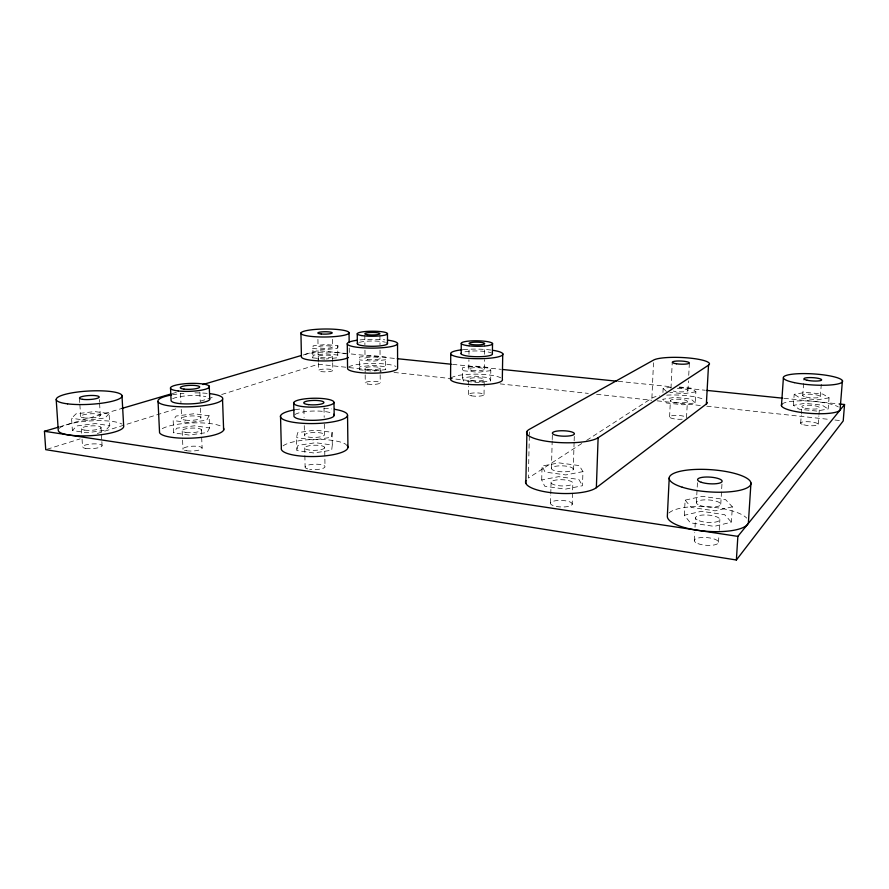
<?xml version="1.0" encoding="UTF-8"?>
<svg xmlns="http://www.w3.org/2000/svg" width="889" height="889" viewBox="0 0 889 889"><rect width="100%" height="100%" fill="white"/><g stroke="black" fill="none" stroke-linecap="round" stroke-linejoin="round"><path stroke-width="0.67" stroke-dasharray="4.45 3.33" d="M462.458 377.836L462.558 367.702L475.304 366.124L489.328 367.557L490.806 370.624L490.661 380.859L477.815 382.57L463.602 381.025L462.458 377.836L475.193 376.203L489.183 377.681L490.661 380.859M468.559 394.605L468.647 386.304M468.659 384.926L468.714 379.392M468.825 369.191L468.925 359.745M468.981 354.344L469.081 344.888M484.038 394.505L484.238 379.292M484.383 369.113L484.505 359.667M484.583 354.267L484.705 344.832M529.311 436.043L528.388 478.049L581.984 443.367M529.344 434.688L529.411 431.976M541.712 479.938L542.057 466.025L559.07 462.88L579.295 465.592L582.951 471.615L582.495 485.716L565.326 489.161L544.713 486.205L541.712 479.938L558.692 476.66L578.85 479.471L582.495 485.716M550.547 502.963L550.747 495.151M550.78 493.851L551.091 482.127M551.469 468.136L552.18 440.988M552.213 439.633L552.358 434.21M572.205 504.374A10.901 3.278 2 0 0 556.903 500.563A10.901 3.278 2 0 0 554.992 506.152A10.901 3.278 2 0 0 572.205 504.374L572.838 483.483A10.946 3.111 1.9 0 0 557.47 479.849A10.946 3.111 1.9 0 0 555.558 485.161A10.946 3.111 1.9 0 0 572.838 483.483M573.272 469.459A10.979 3 1.9 0 0 557.859 465.958A10.979 3 1.9 0 0 555.947 471.059A10.979 3 1.9 0 0 573.272 469.459L574.105 442.222M574.15 440.866L574.361 434.054M359.545 369.746L359.678 366.824L372.602 365.312L385.526 366.69L385.715 369.613L372.658 371.169L359.545 369.746L359.578 357.056L372.535 355.622L385.482 356.945L385.715 369.613M586.651 440.355L651.893 398.139L653.493 362.768M662.938 392.494L663.138 388.426L672.629 386.982M669.595 416.897L670.384 400.606M670.984 388.326L672.251 362.212M686.53 417.774L687.375 401.45A8.512 1.811 2.7 0 0 674.707 399.272A8.512 1.811 2.7 0 0 674.551 402.406A8.512 1.811 2.7 0 0 687.375 401.45M687.942 390.515L688.442 380.881M688.731 375.369L689.375 362.968M684.33 515.264L685.13 500.129L702.221 496.318L725.524 499.574L732.347 506.819L731.403 522.176L714.211 526.377L690.364 522.81L684.33 515.264L701.388 511.297L724.624 514.664L731.403 522.176M695.298 402.795L691.009 399.083L674.818 397.361L662.627 399.294L666.55 403.006L683.03 404.795L695.298 402.795L695.887 391.805L691.575 388.237L679.407 386.993M694.298 540.556L694.731 532.555M695.02 527.221L695.531 517.887M696.365 502.674L697.543 481.016M718.512 542.234L718.912 535.545M719.234 530.2L719.868 519.498M720.768 504.23L721.979 483.872M793.399 405.34L794.188 394.305L805.612 392.371L822.87 394.094L829.048 397.816L828.17 408.973L816.735 411.062L799.178 409.207L793.399 405.34L804.801 403.339L822.014 405.117L828.17 408.973M800.678 423.253L801.278 414.985M801.378 413.607L801.889 406.706M802.7 395.627L803.934 378.903M818.224 424.164L818.869 415.874M818.969 414.496L819.502 407.584M820.358 396.472L821.447 382.292M332.297 445.045L331.686 450.178L313.817 452.99L296.804 450.534L296.515 437.61L297.671 432.654L315.339 430.076L332.097 432.332L332.297 445.045L315.573 442.711L297.959 445.4L296.804 450.534M332.097 432.332L331.486 437.277L313.561 439.966L296.515 437.61M324.896 359.123L312.628 357.834L313.117 345.832L325.774 344.532L337.898 345.743L337.664 357.722L326.174 358.989M337.898 345.743L337.531 348.299L324.741 349.644L312.45 348.399M312.628 357.834L313.284 355.167L325.919 353.811L338.031 355.067M209.571 427.909L207.137 432.532L189.079 435.043L173.733 432.832L173.166 420.508L176.111 416.052L193.935 413.752L209.093 415.785L209.571 427.909L194.435 425.798L176.655 428.209L173.733 432.832M209.093 415.785L206.659 420.23L188.557 422.642L173.166 420.508M109.78 425.675L105.858 430.232L87 432.721L72.376 430.532L71.576 418.252L76.021 413.852L94.623 411.563L109.08 413.585L109.78 425.675L95.345 423.575L76.798 425.953L72.376 430.532M109.08 413.585L105.146 417.974L86.233 420.364L71.576 418.252M47.061 449.256L80.132 438.888M97.323 433.499L178.022 408.207M200.514 401.15L215.06 396.594M221.672 394.516L318.24 364.257L381.625 371.091M59.663 426.798L121.782 408.473M172.31 393.56L176.3 392.393M305.26 354.333L318.006 350.577L395.927 358.556M732.347 506.819L715.112 510.853L691.186 507.408L685.13 500.129M582.951 471.615L565.748 474.926L545.068 472.059L542.057 466.025M829.048 397.816L817.591 399.817L799.989 398.028L794.188 394.305M695.887 391.805L683.597 393.727L669.828 392.293M490.806 370.624L477.938 372.258L463.702 370.769L462.558 367.702M385.659 359.756L372.58 361.245L359.456 359.878M452.557 364.357L500.896 369.313M618.311 381.337L672.173 386.859M679.085 387.571L705.321 390.26M784.054 398.328L837.716 403.817M394.027 372.435L484.972 382.248M500.118 383.881L588.307 393.405M596.575 394.294L651.693 400.25M657.204 400.839L701.288 405.595M706.799 406.195L829.437 419.43M834.949 420.019L841.839 420.764M663.138 388.426L667.072 392.005M79.477 398.116L79.81 403.384M79.888 404.695L80.632 416.541M81.399 428.754L81.732 433.954M82.055 439.166L82.544 446.967M99.368 399.539L99.524 402.161M99.601 403.473L100.301 415.252M101.013 427.409L101.779 440.355M101.857 441.655L102.091 445.533M180.534 393.26L180.945 402.661M181.234 409.385L181.645 418.786M182.189 431.032L182.523 438.866M182.589 440.177L182.99 449.312M199.858 392.082L200.236 401.439M200.503 408.118L200.881 417.474M201.37 429.676L202.103 447.867M303.916 409.429L304.082 417.519M304.249 425.609L304.438 435.043M304.705 447.867L305.105 467.003M317.929 339.376L318.062 347.088M318.229 356.467L318.318 361.567M318.34 362.845L318.473 370.491M318.006 350.577L318.195 361.523M324.018 407.929L324.185 417.352M324.296 424.086L324.474 434.854A10.023 2.467 -1.2 0 1 309.128 437.166A10.023 2.467 -1.2 0 1 309.761 432.887A10.023 2.467 -1.2 0 1 324.474 434.854M324.696 447.667A10.001 2.556 -1.3 0 1 309.383 450.067A10.001 2.556 -1.3 0 1 310.017 445.622A10.001 2.556 -1.3 0 1 324.696 447.667L325.007 466.769M332.342 339.331L332.453 347.032A7.201 1.278 -0.6 0 1 321.474 348.188A7.201 1.278 -0.6 0 1 321.84 345.977A7.201 1.278 -0.6 0 1 332.453 347.032M332.597 356.411A7.19 1.322 -0.7 0 1 321.629 357.622A7.19 1.322 -0.7 0 1 322.007 355.311A7.19 1.322 -0.7 0 1 332.597 356.411L332.675 361.501M332.697 362.768L332.808 370.413A7.168 1.4 -0.7 0 1 321.874 371.691A7.168 1.4 -0.7 0 1 322.24 369.257A7.168 1.4 -0.7 0 1 332.808 370.413M349.233 348.043L349.31 354.955M364.823 335.109L364.901 344.71M364.957 350.199L365.035 358.434M365.123 368.246L365.168 373.58M365.179 374.914L365.246 382.903M379.925 335.064L379.992 344.654M380.025 350.144L380.07 358.367M380.136 368.168L380.17 373.491M380.17 374.825L380.225 382.815M668.984 513.009A40.683 12.246 4.2 0 1 707.655 506.797A40.683 12.246 4.2 0 1 746.704 518.109M59.185 428.365A32.793 7.368 -3.5 0 1 89.511 420.986A32.793 7.368 -3.5 0 1 121.971 424.086M303.316 355.033A23.97 4.423 -0.7 0 1 323.129 352.144A23.97 4.423 -0.7 0 1 345.288 353.844M781.987 404.151A29.526 6.123 4 0 1 808.39 401.017A29.526 6.123 4 0 1 838.36 406.929M307.672 468.892A9.968 2.7 -1.4 0 1 312.106 464.391A9.968 2.7 -1.4 0 1 324.93 467.036A9.968 2.7 -1.4 0 1 309.672 469.303M451.023 378.125A25.97 5.301 0.7 0 1 474.315 374.147A25.97 5.301 0.7 0 1 500.74 377.836M283.069 445.889A33.36 8.534 -1.3 0 1 314.65 439.455A33.36 8.534 -1.3 0 1 346.165 444.556M162.276 428.642A32.26 7.579 -2.5 0 1 191.957 422.942A32.26 7.579 -2.5 0 1 221.239 426.309M348.532 367.079A25.025 4.878 -0.3 0 1 371.48 363.434A25.025 4.878 -0.3 0 1 395.938 366.435M651.893 398.139A28.37 6.056 2.8 0 1 659.549 395.872M666.706 395.138A28.37 6.056 2.8 0 1 703.466 399.25M682.174 419.219A8.479 1.922 2.9 0 1 670.662 417.93A8.479 1.922 2.9 0 1 673.918 415.474A8.479 1.922 2.9 0 1 685.452 416.763M677.374 388.326A8.523 1.745 2.7 0 1 687.219 389.76A8.523 1.745 2.7 0 1 684.163 391.782A8.523 1.745 2.7 0 1 673.273 391.049M360.045 339.909A25.148 4.412 -0.2 0 1 384.759 339.82M359.434 342.354A15.08 2.645 -0.2 0 1 376.28 341.076L379.881 341.32A15.08 2.645 -0.2 0 1 385.404 342.254M172.466 394.783A32.449 6.868 -2.2 0 1 183.945 393.349M194.924 392.882A32.449 6.868 -2.2 0 1 207.77 393.416M172.666 398.739A19.458 4.123 -2.2 0 1 198.003 395.661L202.325 396.038A19.458 4.123 -2.2 0 1 205.87 396.661M295.259 409.729A33.56 7.745 -1.1 0 1 302.927 408.696M323.963 408.229A33.56 7.745 -1.1 0 1 331.73 408.907M294.97 414.552A20.136 4.645 -1.1 0 1 320.073 411.129L324.774 411.54A20.136 4.645 -1.1 0 1 331.808 413.152M463.258 349.644A26.103 4.789 0.7 0 1 491.195 350.055M464.925 351.822A15.658 2.878 0.7 0 1 479.515 351.033L483.372 351.299A15.658 2.878 0.7 0 1 491.45 352.989M697.943 543.612A12.146 3.867 4.5 0 0 718.145 543.223A12.146 3.867 4.5 0 0 703.132 537.467A12.146 3.867 4.5 0 0 697.943 543.612M85.8 448.412A9.801 2.334 -3.7 0 0 101.902 446.156A9.801 2.334 -3.7 0 0 89.267 444.233A9.801 2.334 -3.7 0 0 85.8 448.412M803.8 424.82A8.823 1.934 4.2 0 0 818.124 424.664A8.823 1.934 4.2 0 0 806.434 421.686A8.823 1.934 4.2 0 0 803.8 424.82M471.326 395.794A7.768 1.678 0.7 0 0 483.96 394.938A7.768 1.678 0.7 0 0 473.626 392.96A7.768 1.678 0.7 0 0 471.326 395.794M186.69 450.767A9.646 2.4 -2.7 0 0 202.103 448.489A9.646 2.4 -2.7 0 0 188.868 446.556A9.646 2.4 -2.7 0 0 186.69 450.767M367.479 383.992A7.49 1.545 -0.3 0 0 379.981 383.215A7.49 1.545 -0.3 0 0 370.746 381.381A7.49 1.545 -0.3 0 0 367.479 383.992M805.856 397.05A8.879 1.767 3.9 0 0 820.258 396.927A8.879 1.767 3.9 0 0 808.49 394.205A8.879 1.767 3.9 0 0 805.856 397.05M805.034 408.195A8.857 1.834 4 0 0 819.402 408.062A8.857 1.834 4 0 0 807.668 405.228A8.857 1.834 4 0 0 805.034 408.195M700.054 505.474A12.235 3.545 4.1 0 0 720.401 505.13A12.235 3.545 4.1 0 0 705.244 499.851A12.235 3.545 4.1 0 0 700.054 505.474M699.21 520.798A12.202 3.667 4.2 0 0 719.49 520.432A12.202 3.667 4.2 0 0 704.388 514.964A12.202 3.667 4.2 0 0 699.21 520.798M83.899 417.863A9.857 2.122 -3.3 0 0 100.101 415.819A9.857 2.122 -3.3 0 0 87.4 414.063A9.857 2.122 -3.3 0 0 83.899 417.863M84.666 430.12A9.835 2.211 -3.5 0 0 100.824 427.998A9.835 2.211 -3.5 0 0 88.155 426.175A9.835 2.211 -3.5 0 0 84.666 430.12M367.268 359.434A7.523 1.411 -0.3 0 0 379.825 358.734A7.523 1.411 -0.3 0 0 370.546 357.056A7.523 1.411 -0.3 0 0 367.268 359.434M367.357 369.279A7.512 1.467 -0.3 0 0 379.892 368.546A7.512 1.467 -0.3 0 0 370.624 366.813A7.512 1.467 -0.3 0 0 367.357 369.279M185.368 420.119A9.701 2.189 -2.4 0 0 200.881 418.052A9.701 2.189 -2.4 0 0 187.568 416.263A9.701 2.189 -2.4 0 0 185.368 420.119M185.901 432.421A9.679 2.278 -2.5 0 0 201.37 430.265A9.679 2.278 -2.5 0 0 188.09 428.42A9.679 2.278 -2.5 0 0 185.901 432.421M471.615 370.28A7.801 1.534 0.7 0 0 484.294 369.513A7.801 1.534 0.7 0 0 473.915 367.702A7.801 1.534 0.7 0 0 471.615 370.28M471.492 380.514A7.79 1.589 0.7 0 0 484.161 379.714A7.79 1.589 0.7 0 0 473.793 377.825A7.79 1.589 0.7 0 0 471.492 380.514"/><path stroke-width="1.33" d="M450.567 379.492L450.745 353.911M461.18 353.866L461.269 343.565M492.528 343.454L492.373 353.733A15.658 2.878 0.7 0 1 482.116 356.6A15.658 2.878 0.7 0 1 463.847 355.3L462.002 354.611A15.658 2.878 0.7 0 1 461.413 353.111M502.741 353.678L502.318 379.192A25.97 5.301 0.7 0 1 475.282 384.737A25.97 5.301 0.7 0 1 451.023 378.125M525.821 483.26L526.955 431.443M596.363 487.683L598.119 437.744L708.511 365.19L706.366 403.984L596.363 487.683A36.505 10.368 1.9 0 1 553.302 492.917A36.505 10.368 1.9 0 1 525.888 480.56M669.217 477.949L667.35 516.031A40.683 12.246 4.2 0 0 708.111 531.389A40.683 12.246 4.2 0 0 748.471 521.387L750.961 482.905M58.396 427.176L44.45 431.287L45.739 449.667L736.381 560.003L737.859 536.378L844.55 404.517L839.083 403.962M781.453 405.695L783.387 377.969M842.416 380.659L840.161 408.607A29.526 6.123 4 0 1 809.468 413.329A29.526 6.123 4 0 1 781.987 404.151M844.55 404.517L843.216 420.919L736.381 560.003M121.782 408.473L170.977 393.96M202.892 384.537L301.271 355.511M397.305 358.7L451.179 364.223M502.285 369.457L616.922 381.203M706.711 390.393L782.676 398.183M44.45 431.287L737.859 536.378M56.196 399.539L58.263 430.343A32.793 7.368 -3.5 0 0 92.556 435.554A32.793 7.368 -3.5 0 0 123.649 425.853L121.982 395.538M158.064 401.728L159.553 432.643A32.26 7.579 -2.5 0 0 195.569 437.91A32.26 7.579 -2.5 0 0 223.506 428.098M170.544 388.471L171.11 400.906L172.322 401.917A19.458 4.123 -2.2 0 0 195.324 403.562A19.458 4.123 -2.2 0 0 209.715 398.472L209.248 386.159M222.539 399.45L223.639 430.065M280.524 415.874L281.335 448.112A33.36 8.534 -1.3 0 0 317.462 456.435A33.36 8.534 -1.3 0 0 346.966 445.245M293.681 402.773L293.97 415.763A20.136 4.645 -1.1 0 0 294.348 416.974L296.081 418.097A20.136 4.645 -1.1 0 0 320.951 419.908A20.136 4.645 -1.1 0 0 333.653 414.241M300.938 332.997L301.427 356.545A23.97 4.423 -0.7 0 0 321.385 360.934A23.97 4.423 -0.7 0 0 348.41 357.489M333.986 402.473A20.18 4.445 -1 0 1 303.238 406.662A20.18 4.445 -1 0 1 304.238 398.939A20.18 4.445 -1 0 1 333.986 402.473L334.186 415.43M349.044 332.853A24.081 4.001 -0.5 0 1 312.584 336.542A24.081 4.001 -0.5 0 1 313.295 329.608A24.081 4.001 -0.5 0 1 349.044 332.853L349.166 342.521M347.266 343.71L347.566 368.335A25.025 4.878 -0.3 0 0 372.635 373.18A25.025 4.878 -0.3 0 0 397.616 368.079L397.539 343.521M347.543 415.33L347.943 447.434M357.245 333.764L357.345 343.676M387.46 333.675L387.515 343.565M707.311 402.439A28.37 6.056 2.8 0 1 706.366 403.984M708.511 365.19A28.57 5.245 2.4 0 0 688.731 357.989A28.57 5.245 2.4 0 0 653.615 360.045L529.466 429.265A36.849 9.023 1.7 0 0 550.124 441.755A36.849 9.023 1.7 0 0 598.119 437.744M387.46 340.12A25.148 4.412 -0.2 0 1 391.016 346.61A25.148 4.412 -0.2 0 1 353.8 346.732A25.148 4.412 -0.2 0 1 357.334 340.22M386.948 342.887A15.08 2.645 -0.2 0 1 378.236 346.065A15.08 2.645 -0.2 0 1 359.3 344.999L357.823 344.354A15.08 2.645 -0.2 0 1 357.9 342.987M210.037 393.671A32.449 6.868 -2.2 0 1 214.049 403.673A32.449 6.868 -2.2 0 1 166.032 405.306A32.449 6.868 -2.2 0 1 171.333 394.994M334.542 409.307A33.56 7.745 -1.1 0 1 338.52 420.641A33.56 7.745 -1.1 0 1 288.936 421.419A33.56 7.745 -1.1 0 1 294.081 409.94M493.351 350.377A26.103 4.789 0.7 0 1 495.284 357.489A26.103 4.789 0.7 0 1 456.702 356.733A26.103 4.789 0.7 0 1 462.136 349.766M556.925 435.488A11.046 2.711 1.7 0 0 574.361 434.054A11.046 2.711 1.7 0 0 558.825 430.876A11.046 2.711 1.7 0 0 556.925 435.488M676.451 363.779A8.568 1.578 2.4 0 0 689.375 362.968A8.568 1.578 2.4 0 0 676.596 361.056A8.568 1.578 2.4 0 0 676.451 363.779M794.31 382.614A29.681 5.545 3.6 0 0 842.216 382.103A29.681 5.545 3.6 0 0 802.334 373.602A29.681 5.545 3.6 0 0 794.31 382.614M807.101 380.248A8.901 1.667 3.6 0 0 821.547 380.136A8.901 1.667 3.6 0 0 809.723 377.569A8.901 1.667 3.6 0 0 807.101 380.248M682.23 487.205A40.983 11.135 3.9 0 0 749.949 485.761A40.983 11.135 3.9 0 0 698.121 469.359A40.983 11.135 3.9 0 0 682.23 487.205M701.332 482.305A12.29 3.334 3.9 0 0 721.768 482.005A12.29 3.334 3.9 0 0 706.522 477.015A12.29 3.334 3.9 0 0 701.332 482.305M321.229 333.986A7.223 1.2 -0.5 0 0 332.242 332.908A7.223 1.2 -0.5 0 0 321.607 331.908A7.223 1.2 -0.5 0 0 321.229 333.986M67.553 403.85A32.982 6.679 -3.1 0 0 121.471 397.294A32.982 6.679 -3.1 0 0 78.354 391.927A32.982 6.679 -3.1 0 0 67.553 403.85M82.744 399.361A9.89 2 -3.1 0 0 99.012 397.45A9.89 2 -3.1 0 0 86.277 395.783A9.89 2 -3.1 0 0 82.744 399.361M361.812 335.586A15.113 2.534 -0.2 0 0 387.004 334.331A15.113 2.534 -0.2 0 0 368.246 331.319A15.113 2.534 -0.2 0 0 361.812 335.586M367.057 334.642A7.557 1.267 -0.2 0 0 379.681 334.02A7.557 1.267 -0.2 0 0 370.357 332.508A7.557 1.267 -0.2 0 0 367.057 334.642M178.144 390.938A19.502 3.945 -2.1 0 0 209.271 387.193A19.502 3.945 -2.1 0 0 182.367 384.004A19.502 3.945 -2.1 0 0 178.144 390.938M184.034 389.104A9.757 1.978 -2.1 0 0 199.636 387.248A9.757 1.978 -2.1 0 0 186.268 385.637A9.757 1.978 -2.1 0 0 184.034 389.104M308.494 404.617A10.09 2.223 -1 0 0 323.929 402.55A10.09 2.223 -1 0 0 309.128 400.75A10.09 2.223 -1 0 0 308.494 404.617M466.947 345.554A15.691 2.756 0.7 0 0 492.384 344.165A15.691 2.756 0.7 0 0 471.403 340.898A15.691 2.756 0.7 0 0 466.947 345.554M471.892 344.521A7.845 1.378 0.7 0 0 484.638 343.832A7.845 1.378 0.7 0 0 474.204 342.198A7.845 1.378 0.7 0 0 471.892 344.521"/></g></svg>
